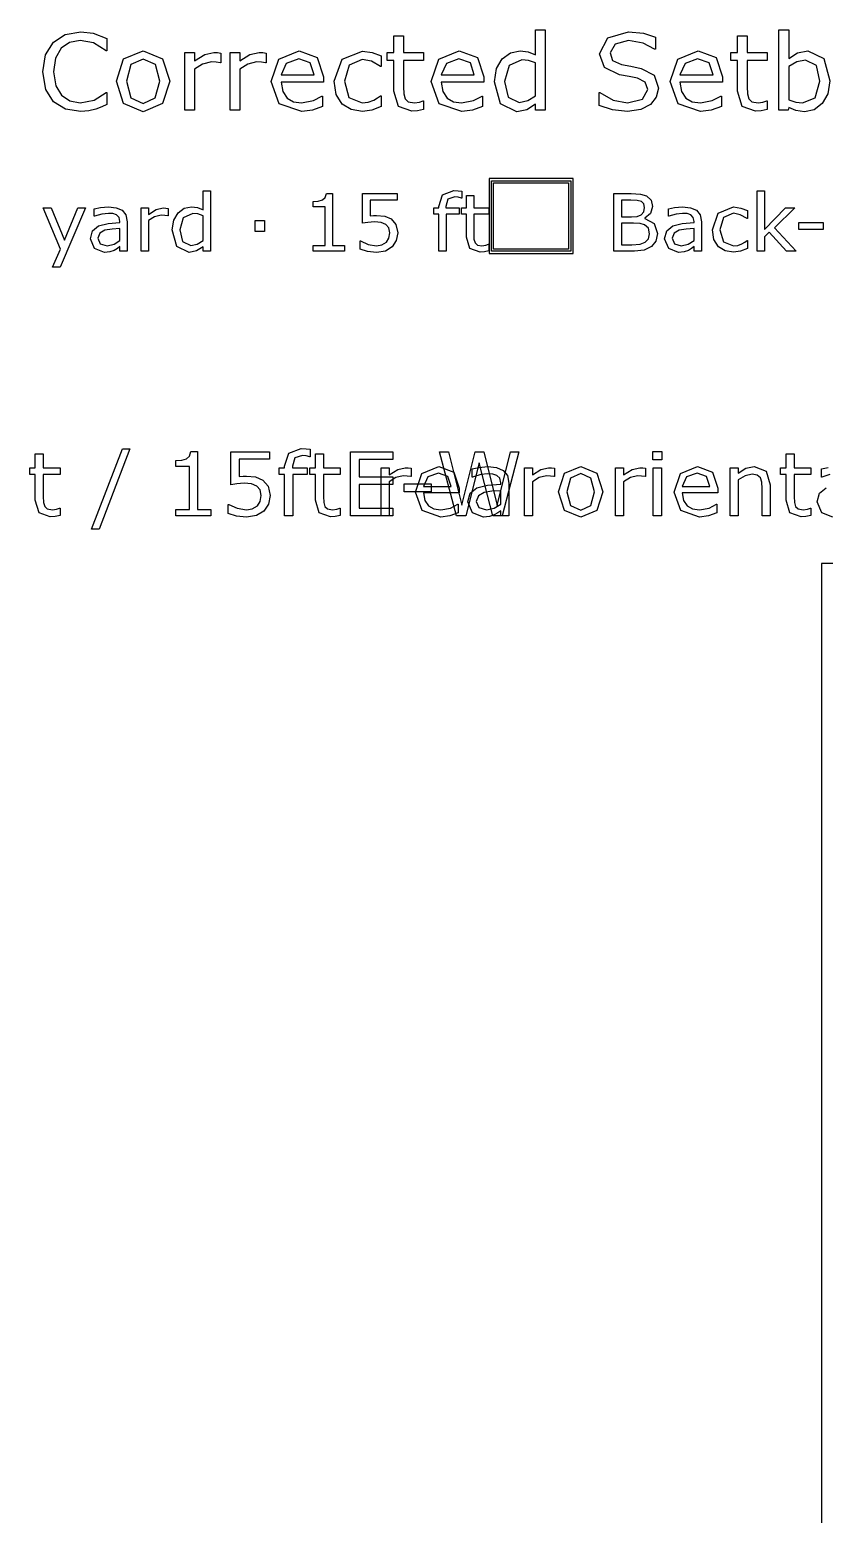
# Model space of a CAD drawing. Extents: x -17 to 192, y 167 to 459.
# Drawn here: x 70.83 to 94.64, y 414.56 to 459.08 of the extents above; entities that cross this region are included whole.
import ezdxf

# ---------------------------------------------------------------- set-up
doc = ezdxf.new("R2010")
doc.units = 0
doc.header["$MEASUREMENT"] = 0
doc.layers.add('Layer 1', color=7, linetype='Continuous')

msp = doc.modelspace()

# ---------------------------------------------------------------- linework, layer by layer
at = {"layer": 'Layer 1', "color": 7}
for points in [[(86.283255, 456.670838), (85.991801, 456.670838), (85.991801, 456.852222), (85.7298, 456.68324), (85.433695, 456.622779), (84.940702, 456.861524), (84.75932, 457.523498), (84.82133, 457.915722), (84.991862, 458.208727), (85.236808, 458.38856), (85.528264, 458.450572), (85.770109, 458.421117), (85.991801, 458.33275), (85.991801, 459.083091), (86.283255, 459.083091), (86.283255, 456.670838)], [(94.809855, 457.549853), (94.747844, 457.15918), (94.583514, 456.867725), (94.341667, 456.68324), (94.051764, 456.622779), (93.794414, 456.658436), (93.577374, 456.751453), (93.558771, 456.670838), (93.28592, 456.670838), (93.28592, 459.083091), (93.577374, 459.083091), (93.577374, 458.221129), (93.837824, 458.38546), (94.147881, 458.450572), (94.631573, 458.214928), (94.809855, 457.549853), (94.809855, 457.549853)], [(73.142989, 456.838269), (72.987959, 456.768506), (72.808125, 456.700293), (72.601938, 456.650684), (72.358542, 456.62898), (71.901205, 456.698744), (71.544638, 456.920435), (71.312096, 457.294055), (71.228379, 457.822704), (71.308995, 458.33275), (71.541537, 458.712572), (71.896554, 458.942015), (72.36009, 459.021079), (72.730612, 458.976121), (73.142989, 458.817991), (73.142989, 458.453673), (73.119732, 458.453673), (72.74146, 458.686217), (72.339934, 458.75908), (72.023676, 458.70172), (71.774079, 458.526537), (71.606648, 458.231981), (71.547736, 457.822704), (71.61285, 457.404126), (71.783381, 457.118872), (72.036079, 456.94834), (72.343035, 456.89408), (72.758513, 456.970044), (73.121282, 457.197937), (73.142978, 457.197937), (73.142989, 456.838269)], [(82.63542, 456.686341), (82.455585, 456.650684), (82.283503, 456.636733), (81.88043, 456.779359), (81.742452, 457.236695), (81.742452, 458.157567), (81.545565, 458.157567), (81.545565, 458.402513), (81.742452, 458.402513), (81.742452, 458.900156), (82.033906, 458.900156), (82.033906, 458.402513), (82.63542, 458.402513), (82.63542, 458.157567), (82.033906, 458.157567), (82.033906, 457.368469), (82.040097, 457.154529), (82.083505, 457.011902), (82.176524, 456.920435), (82.359457, 456.89253), (82.508285, 456.912683), (82.619907, 456.94834), (82.635412, 456.94834), (82.63542, 456.686341)], [(89.67374, 457.329712), (89.61018, 457.063062), (89.434997, 456.83982), (89.145093, 456.684791), (88.748218, 456.62898), (88.298634, 456.675489), (87.894007, 456.813465), (87.894007, 457.197937), (87.915703, 457.197937), (88.32033, 456.973145), (88.751311, 456.89408), (89.194694, 457.00105), (89.354373, 457.286304), (89.278408, 457.512646), (89.050518, 457.625817), (88.79782, 457.676977), (88.511014, 457.728137), (88.055231, 457.949828), (87.907953, 458.360655), (88.152899, 458.835044), (88.774566, 459.021079), (89.221049, 458.97457), (89.580716, 458.859849), (89.580716, 458.497081), (89.55902, 458.497081), (89.211755, 458.681565), (88.773023, 458.755979), (88.376149, 458.65366), (88.227321, 458.390111), (88.301735, 458.163768), (88.563733, 458.038195), (88.845887, 457.985485), (89.155943, 457.921923), (89.543518, 457.715734), (89.67374, 457.329712), (89.67374, 457.329712)], [(92.934004, 456.686341), (92.754169, 456.650684), (92.582087, 456.636733), (92.179011, 456.779359), (92.041036, 457.236695), (92.041036, 458.157567), (91.844149, 458.157567), (91.844149, 458.402513), (92.041036, 458.402513), (92.041036, 458.900156), (92.33249, 458.900156), (92.33249, 458.402513), (92.934004, 458.402513), (92.934004, 458.157567), (92.33249, 458.157567), (92.33249, 457.368469), (92.338681, 457.154529), (92.382089, 457.011902), (92.475108, 456.920435), (92.658041, 456.89253), (92.806869, 456.912683), (92.918491, 456.94834), (92.933996, 456.94834), (92.934004, 456.686341)], [(75.029693, 457.5359), (74.812653, 456.867725), (74.231293, 456.622779), (73.646834, 456.867725), (73.431342, 457.5359), (73.646834, 458.204076), (74.231293, 458.450572), (74.812653, 458.204076), (75.029693, 457.5359), (75.029693, 457.5359)], [(74.728936, 457.5359), (74.597161, 458.035094), (74.231293, 458.199425), (73.862324, 458.035094), (73.732099, 457.5359), (73.863874, 457.041358), (74.231293, 456.873926), (74.59561, 457.039807), (74.728936, 457.5359), (74.728936, 457.5359)], [(76.56138, 458.084703), (76.545875, 458.084703), (76.418751, 458.106407), (76.274575, 458.114159), (76.014124, 458.053698), (75.77228, 457.900219), (75.77228, 456.670838), (75.480826, 456.670838), (75.480826, 458.402513), (75.77228, 458.402513), (75.77228, 458.146715), (76.077688, 458.343602), (76.348989, 458.402513), (76.459058, 458.397862), (76.561377, 458.38391), (76.56138, 458.084703)], [(77.916333, 458.084703), (77.900829, 458.084703), (77.773705, 458.106407), (77.629528, 458.114159), (77.36908, 458.053698), (77.127233, 457.900219), (77.127233, 456.670838), (76.835779, 456.670838), (76.835779, 458.402513), (77.127233, 458.402513), (77.127233, 458.146715), (77.432641, 458.343602), (77.703942, 458.402513), (77.814014, 458.397862), (77.916331, 458.38391), (77.916333, 458.084703)], [(79.640258, 457.506445), (78.364368, 457.506445), (78.412426, 457.227393), (78.544202, 457.033606), (78.734887, 456.921985), (78.979835, 456.884778), (79.33485, 456.954541), (79.590649, 457.094067), (79.606153, 457.094067), (79.606153, 456.776258), (79.305397, 456.672388), (78.982936, 456.63053), (78.310112, 456.863074), (78.068265, 457.526599), (78.299259, 458.200975), (78.910073, 458.450572), (79.449576, 458.245934), (79.640261, 457.664574), (79.640258, 457.506445)], [(79.356554, 457.729687), (79.240283, 458.084703), (78.894568, 458.210277), (78.520948, 458.072301), (78.364368, 457.729687), (79.356554, 457.729687)], [(81.362633, 456.779358), (81.08513, 456.670838), (80.807628, 456.632081), (80.463463, 456.686341), (80.195263, 456.853772), (80.02008, 457.135925), (79.958067, 457.53435), (80.190612, 458.200975), (80.807628, 458.442821), (81.099082, 458.400963), (81.362633, 458.298644), (81.362633, 457.974633), (81.347128, 457.974633), (81.071176, 458.134313), (80.795224, 458.190123), (80.403001, 458.022692), (80.260375, 457.53435), (80.3999, 457.05221), (80.795224, 456.884778), (80.975058, 456.908032), (81.139391, 456.968494), (81.258763, 457.036707), (81.347128, 457.100269), (81.362633, 457.100269), (81.362633, 456.779358)], [(84.43686, 457.506445), (83.160969, 457.506445), (83.209028, 457.227393), (83.340803, 457.033606), (83.531488, 456.921985), (83.776434, 456.884778), (84.131451, 456.954541), (84.38725, 457.094067), (84.402755, 457.094067), (84.402755, 456.776258), (84.101998, 456.672388), (83.779538, 456.63053), (83.106711, 456.863074), (82.864866, 457.526599), (83.09586, 458.200975), (83.706674, 458.450572), (84.246175, 458.245934), (84.436862, 457.664574), (84.43686, 457.506445)], [(84.153155, 457.729687), (84.036884, 458.084703), (83.691169, 458.210277), (83.317549, 458.072301), (83.160969, 457.729687), (84.153155, 457.729687)], [(91.593002, 457.506445), (90.317114, 457.506445), (90.365172, 457.227393), (90.496945, 457.033606), (90.687633, 456.921985), (90.932579, 456.884778), (91.287593, 456.954541), (91.543392, 457.094067), (91.558897, 457.094067), (91.558897, 456.776258), (91.258143, 456.672388), (90.935682, 456.63053), (90.262856, 456.863074), (90.021008, 457.526599), (90.252002, 458.200975), (90.862819, 458.450572), (91.402319, 458.245934), (91.593004, 457.664574), (91.593002, 457.506445)], [(91.3093, 457.729687), (91.193026, 458.084703), (90.847311, 458.210277), (90.473691, 458.072301), (90.317114, 457.729687), (91.3093, 457.729687)], [(85.991801, 457.097168), (85.991801, 458.090905), (85.78096, 458.163768), (85.577874, 458.183922), (85.196501, 458.01339), (85.060074, 457.529699), (85.165495, 457.059961), (85.50346, 456.900281), (85.754605, 456.954541), (85.991801, 457.097168), (85.991801, 457.097168)], [(94.509101, 457.542101), (94.406781, 458.011839), (94.076568, 458.173069), (93.819219, 458.117259), (93.577374, 457.976182), (93.577374, 456.983996), (93.789765, 456.906481), (93.992851, 456.884778), (94.371123, 457.042907), (94.509101, 457.542101), (94.509101, 457.542101)], [(76.244476, 452.43751), (76.025885, 452.43751), (76.025885, 452.573548), (75.829385, 452.446812), (75.607304, 452.401466), (75.23756, 452.580524), (75.101522, 453.077005), (75.14803, 453.371173), (75.27593, 453.590927), (75.45964, 453.725802), (75.678231, 453.772311), (75.859616, 453.750218), (76.025885, 453.683943), (76.025885, 454.246699), (76.244476, 454.246699), (76.244476, 452.43751)], [(83.778889, 454.035085), (83.767274, 454.035085), (83.673096, 454.056013), (83.570776, 454.067642), (83.366137, 454.004855), (83.303352, 453.78045), (83.303352, 453.736267), (83.697512, 453.736267), (83.697512, 453.552557), (83.310326, 453.552557), (83.310326, 452.43751), (83.091736, 452.43751), (83.091736, 453.552557), (82.944072, 453.552557), (82.944072, 453.736266), (83.091736, 453.736266), (83.091736, 453.779287), (83.206845, 454.133916), (83.539384, 454.258327), (83.67077, 454.25135), (83.778903, 454.235073), (83.778889, 454.035085)], [(84.600414, 454.62032), (84.600414, 452.371364), (87.113953, 452.371364), (87.113953, 454.62032), (84.600414, 454.62032)], [(84.66656, 454.554174), (87.047807, 454.554174), (87.047807, 452.43751), (84.66656, 452.43751), (84.66656, 454.554174)], [(84.732706, 454.488028), (86.981661, 454.488028), (86.981661, 452.503656), (84.732706, 452.503656), (84.732706, 454.488028)], [(93.803458, 452.43751), (93.515105, 452.43751), (92.994207, 453.006079), (92.852356, 452.871204), (92.852356, 452.43751), (92.633763, 452.43751), (92.633763, 454.2467), (92.852356, 454.2467), (92.852356, 453.086307), (93.483712, 453.736266), (93.759275, 453.736266), (93.155825, 453.136304), (93.803458, 452.43751)], [(72.505172, 453.736266), (71.747081, 451.95847), (71.513374, 451.95847), (71.755219, 452.500297), (71.237811, 453.736266), (71.475005, 453.736266), (71.873816, 452.773536), (72.276117, 453.736266), (72.505172, 453.736266)], [(73.753932, 452.43751), (73.536503, 452.43751), (73.536503, 452.575873), (73.45744, 452.520063), (73.362095, 452.464252), (73.236521, 452.420069), (73.070255, 452.401466), (72.772599, 452.517738), (72.650512, 452.814231), (72.713301, 453.052588), (72.894683, 453.196766), (73.179549, 453.267691), (73.536503, 453.295597), (73.536503, 453.329315), (73.509762, 453.452564), (73.435348, 453.529303), (73.323725, 453.565347), (73.187687, 453.57465), (72.995841, 453.551396), (72.777248, 453.486283), (72.765633, 453.486283), (72.765633, 453.708363), (72.950505, 453.746732), (73.188862, 453.767661), (73.42722, 453.744407), (73.603953, 453.667667), (73.715573, 453.529304), (73.753943, 453.318852), (73.753932, 452.43751)], [(74.985251, 453.497909), (74.973636, 453.497909), (74.878293, 453.514186), (74.770161, 453.519999), (74.574825, 453.474653), (74.39344, 453.359544), (74.39344, 452.43751), (74.174849, 452.43751), (74.174849, 453.736266), (74.39344, 453.736266), (74.39344, 453.544418), (74.622497, 453.692083), (74.825972, 453.736266), (74.908525, 453.732779), (74.985264, 453.722315), (74.985251, 453.497909)], [(80.260504, 452.43751), (79.323354, 452.43751), (79.323354, 452.614243), (79.683795, 452.614243), (79.683795, 453.774636), (79.323354, 453.774636), (79.323354, 453.932766), (79.48032, 453.944394), (79.607056, 453.980438), (79.690772, 454.053689), (79.726817, 454.174612), (79.907037, 454.174612), (79.907037, 452.614244), (80.260504, 452.614244), (80.260504, 452.43751)], [(81.859242, 452.987476), (81.815059, 452.756095), (81.694134, 452.57006), (81.494149, 452.444486), (81.226722, 452.401466), (80.953484, 452.431696), (80.731404, 452.502622), (80.731404, 452.747956), (80.747676, 452.747956), (80.970918, 452.644474), (81.222065, 452.602616), (81.381357, 452.62587), (81.519721, 452.70726), (81.596458, 452.82702), (81.623202, 452.988638), (81.591809, 453.139792), (81.506931, 453.238623), (81.359265, 453.300247), (81.166254, 453.318849), (80.968592, 453.304898), (80.80581, 453.276993), (80.80581, 454.168798), (81.847605, 454.168798), (81.847605, 453.965322), (81.030216, 453.965322), (81.030216, 453.504886), (81.132535, 453.511863), (81.223227, 453.514191), (81.469723, 453.489773), (81.663897, 453.406057), (81.808074, 453.240951), (81.859234, 452.987478), (81.859242, 452.987476)], [(84.59163, 452.449137), (84.456754, 452.422395), (84.327693, 452.41193), (84.025385, 452.5189), (83.921904, 452.861902), (83.921904, 453.552557), (83.774238, 453.552557), (83.774238, 453.736266), (83.921904, 453.736266), (83.921904, 454.109499), (84.140495, 454.109499), (84.140495, 453.736266), (84.59163, 453.736266), (84.59163, 453.552557), (84.140495, 453.552557), (84.140495, 452.960733), (84.145152, 452.800278), (84.177706, 452.693308), (84.247471, 452.624708), (84.384671, 452.60378), (84.496293, 452.618895), (84.580007, 452.645638), (84.591622, 452.645638), (84.59163, 452.449137)], [(89.644414, 452.970035), (89.59558, 452.742142), (89.464193, 452.579362), (89.24909, 452.470066), (88.952598, 452.43751), (88.338684, 452.43751), (88.338684, 454.168797), (88.85144, 454.168797), (89.135145, 454.154846), (89.315365, 454.09671), (89.453729, 453.967648), (89.49675, 453.780451), (89.433962, 453.569999), (89.266531, 453.431635), (89.266531, 453.422332), (89.543259, 453.267691), (89.644414, 452.970035), (89.644414, 452.970035)], [(89.257231, 453.750219), (89.236303, 453.856026), (89.168866, 453.925789), (89.036315, 453.964159), (88.843304, 453.972298), (88.568903, 453.972298), (88.568903, 453.472329), (88.866558, 453.472329), (89.038641, 453.482793), (89.15724, 453.529302), (89.23398, 453.618831), (89.257236, 453.750218), (89.257231, 453.750219)], [(90.962937, 452.43751), (90.745511, 452.43751), (90.745511, 452.575873), (90.666445, 452.520063), (90.571103, 452.464252), (90.445529, 452.420069), (90.27926, 452.401466), (89.981604, 452.517738), (89.859517, 452.814231), (89.922306, 453.052588), (90.103688, 453.196766), (90.388554, 453.267691), (90.745511, 453.295597), (90.745511, 453.329315), (90.718766, 453.452564), (90.644353, 453.529303), (90.532733, 453.565347), (90.396695, 453.57465), (90.204846, 453.551396), (89.986255, 453.486283), (89.97464, 453.486283), (89.97464, 453.708363), (90.159512, 453.746732), (90.39787, 453.767661), (90.636227, 453.744407), (90.812961, 453.667667), (90.92458, 453.529304), (90.96295, 453.318852), (90.962937, 452.43751)], [(92.344248, 452.5189), (92.136122, 452.43751), (91.927993, 452.408442), (91.669871, 452.449137), (91.468719, 452.574711), (91.337332, 452.786325), (91.290824, 453.085144), (91.465232, 453.585113), (91.927993, 453.766497), (92.146586, 453.735104), (92.344248, 453.658364), (92.344248, 453.415356), (92.332633, 453.415356), (92.125668, 453.535116), (91.918706, 453.576974), (91.624537, 453.4514), (91.517566, 453.085144), (91.622212, 452.723539), (91.918706, 452.597965), (92.05358, 452.615406), (92.176828, 452.660752), (92.266357, 452.711912), (92.332633, 452.759583), (92.344248, 452.759583), (92.344248, 452.5189)], [(76.025885, 452.757257), (76.025885, 453.50256), (75.867754, 453.557208), (75.715439, 453.572323), (75.429409, 453.444424), (75.32709, 453.081656), (75.406155, 452.729352), (75.659628, 452.609593), (75.847987, 452.650288), (76.025885, 452.757258), (76.025885, 452.757257)], [(77.868793, 453.031659), (77.590901, 453.031659), (77.590901, 453.360708), (77.868793, 453.360708), (77.868793, 453.031659)], [(94.605734, 453.089795), (93.880197, 453.089795), (93.880197, 453.300247), (94.605734, 453.300247), (94.605734, 453.089795)], [(73.536503, 452.757257), (73.536503, 453.118863), (73.300471, 453.101422), (73.086532, 453.067703), (72.934217, 452.983987), (72.87608, 452.829346), (72.943517, 452.660751), (73.149318, 452.604941), (73.35977, 452.649124), (73.536503, 452.757257), (73.536503, 452.757257)], [(89.404895, 452.960733), (89.373502, 453.127002), (89.259554, 453.231647), (89.123516, 453.268854), (88.930506, 453.278156), (88.5689, 453.278156), (88.5689, 452.634011), (88.873533, 452.634011), (89.121193, 452.649126), (89.279321, 452.707262), (89.374664, 452.810744), (89.404895, 452.960735), (89.404895, 452.960733)], [(90.745511, 452.757257), (90.745511, 453.118863), (90.509479, 453.101422), (90.295537, 453.067703), (90.143222, 452.983987), (90.085085, 452.829346), (90.152522, 452.660751), (90.358325, 452.604941), (90.568777, 452.649124), (90.745511, 452.757257), (90.745511, 452.757257)], [(71.739717, 444.51294), (71.589855, 444.483226), (71.446453, 444.471597), (71.110557, 444.590453), (70.995578, 444.971566), (70.995578, 445.73896), (70.831504, 445.73896), (70.831504, 445.943082), (70.995578, 445.943082), (70.995578, 446.357785), (71.238457, 446.357785), (71.238457, 445.943082), (71.739717, 445.943082), (71.739717, 445.73896), (71.238457, 445.73896), (71.238457, 445.081378), (71.243616, 444.903095), (71.27979, 444.784239), (71.357305, 444.708017), (71.50975, 444.684762), (71.633773, 444.701558), (71.72679, 444.731272), (71.739701, 444.731272), (71.739717, 444.51294)], [(73.835193, 446.510231), (72.908894, 444.10728), (72.685395, 444.10728), (73.607816, 446.510231), (73.835193, 446.510231)], [(76.256231, 444.50002), (75.214951, 444.50002), (75.214951, 444.69639), (75.615445, 444.69639), (75.615445, 445.985715), (75.214951, 445.985715), (75.214951, 446.161415), (75.389359, 446.174335), (75.530178, 446.214384), (75.623195, 446.295774), (75.663245, 446.430133), (75.863492, 446.430133), (75.863492, 444.696391), (76.256231, 444.696391), (76.256231, 444.50002)], [(78.032607, 445.111093), (77.983514, 444.854003), (77.849156, 444.647298), (77.626946, 444.507771), (77.329808, 444.459971), (77.02621, 444.49356), (76.779455, 444.572367), (76.779455, 444.84496), (76.797552, 444.84496), (77.045599, 444.72998), (77.324652, 444.683471), (77.501642, 444.70931), (77.65538, 444.799744), (77.740645, 444.93281), (77.77036, 445.112386), (77.735478, 445.280334), (77.64117, 445.390146), (77.477096, 445.458617), (77.262639, 445.479289), (77.043014, 445.463787), (76.862147, 445.432782), (76.862147, 446.423676), (78.019698, 446.423676), (78.019698, 446.197592), (77.111485, 446.197592), (77.111485, 445.685996), (77.225174, 445.693748), (77.325943, 445.696341), (77.599829, 445.669211), (77.815577, 445.576194), (77.975772, 445.392742), (78.032618, 445.111106), (78.032607, 445.111093)], [(79.235375, 446.275103), (79.222463, 446.275103), (79.117818, 446.298357), (79.004129, 446.311277), (78.776755, 446.241514), (78.706992, 445.992175), (78.706992, 445.943083), (79.144948, 445.943083), (79.144948, 445.738961), (78.714742, 445.738961), (78.714742, 444.50002), (78.471862, 444.50002), (78.471862, 445.738961), (78.307792, 445.738961), (78.307792, 445.943083), (78.471862, 445.943083), (78.471862, 445.990883), (78.599762, 446.384915), (78.969249, 446.52315), (79.115233, 446.515397), (79.235383, 446.497311), (79.235375, 446.275103)], [(80.138418, 444.512939), (79.988558, 444.483225), (79.845154, 444.471597), (79.509258, 444.590452), (79.394278, 444.971566), (79.394278, 445.73896), (79.230205, 445.73896), (79.230205, 445.943081), (79.394278, 445.943081), (79.394278, 446.357784), (79.637157, 446.357784), (79.637157, 445.943081), (80.138418, 445.943081), (80.138418, 445.73896), (79.637157, 445.73896), (79.637157, 445.081378), (79.642317, 444.903094), (79.67849, 444.784239), (79.756005, 444.708016), (79.90845, 444.684762), (80.032473, 444.701558), (80.12549, 444.731271), (80.138402, 444.731271), (80.138418, 444.512939)], [(81.71261, 444.50002), (80.445247, 444.50002), (80.445247, 446.423673), (81.71261, 446.423673), (81.71261, 446.196297), (80.701046, 446.196297), (80.701046, 445.669198), (81.71261, 445.669198), (81.71261, 445.441822), (80.701046, 445.441822), (80.701046, 444.727396), (81.71261, 444.727396), (81.71261, 444.50002)], [(85.494027, 446.423673), (84.994058, 444.50002), (84.705964, 444.50002), (84.301597, 446.09682), (83.90627, 444.50002), (83.624635, 444.50002), (83.115622, 446.423673), (83.377879, 446.423673), (83.782247, 444.824289), (84.180156, 446.423673), (84.439831, 446.423673), (84.841613, 444.808786), (85.243399, 446.423673), (85.494027, 446.423673)], [(89.777999, 446.18467), (89.504114, 446.18467), (89.504114, 446.436592), (89.777999, 446.436592), (89.777999, 446.18467)], [(94.242837, 444.51294), (94.092975, 444.483226), (93.949574, 444.471597), (93.613678, 444.590453), (93.498698, 444.971566), (93.498698, 445.73896), (93.334625, 445.73896), (93.334625, 445.943082), (93.498698, 445.943082), (93.498698, 446.357785), (93.741577, 446.357785), (93.741577, 445.943082), (94.242837, 445.943082), (94.242837, 445.73896), (93.741577, 445.73896), (93.741577, 445.081378), (93.746736, 444.903095), (93.78291, 444.784239), (93.860425, 444.708017), (94.01287, 444.684762), (94.136893, 444.701558), (94.22991, 444.731272), (94.242822, 444.731272), (94.242837, 444.51294)], [(82.262318, 445.678241), (82.249406, 445.678241), (82.14347, 445.696328), (82.023323, 445.702787), (81.80628, 445.652402), (81.604742, 445.524503), (81.604742, 444.50002), (81.361865, 444.50002), (81.361865, 445.943083), (81.604742, 445.943083), (81.604742, 445.729918), (81.85925, 445.89399), (82.085333, 445.943083), (82.177059, 445.939207), (82.262326, 445.927578), (82.262318, 445.678241)], [(83.698919, 445.196359), (82.635679, 445.196359), (82.675729, 444.963815), (82.785539, 444.802327), (82.944445, 444.709309), (83.148568, 444.678303), (83.444414, 444.736439), (83.657578, 444.852711), (83.67049, 444.852711), (83.67049, 444.58787), (83.419861, 444.501312), (83.151142, 444.46643), (82.590454, 444.660217), (82.388916, 445.213154), (82.58141, 445.775134), (83.090423, 445.983132), (83.540008, 445.8126), (83.698911, 445.328134), (83.698919, 445.196359)], [(83.462501, 445.382394), (83.365608, 445.678241), (83.077512, 445.782886), (82.766161, 445.667906), (82.635679, 445.382394), (83.462501, 445.382394)], [(85.188492, 444.50002), (84.946904, 444.50002), (84.946904, 444.653757), (84.859055, 444.591746), (84.753118, 444.529734), (84.61359, 444.480641), (84.428848, 444.45997), (84.098119, 444.58916), (83.96247, 444.918597), (84.032233, 445.183439), (84.233771, 445.343635), (84.550289, 445.422442), (84.946904, 445.453448), (84.946904, 445.490913), (84.917192, 445.627855), (84.834509, 445.713121), (84.710486, 445.753171), (84.559332, 445.763505), (84.346166, 445.737666), (84.103287, 445.665319), (84.090375, 445.665319), (84.090375, 445.912074), (84.295787, 445.954707), (84.560629, 445.977961), (84.825471, 445.952122), (85.021839, 445.866856), (85.145863, 445.713119), (85.188498, 445.479283), (85.188492, 444.50002)], [(86.556622, 445.678241), (86.54371, 445.678241), (86.437774, 445.696328), (86.317624, 445.702787), (86.100584, 445.652402), (85.899046, 445.524503), (85.899046, 444.50002), (85.656167, 444.50002), (85.656167, 445.943083), (85.899046, 445.943083), (85.899046, 445.729918), (86.153554, 445.89399), (86.379637, 445.943083), (86.471363, 445.939207), (86.556627, 445.927578), (86.556622, 445.678241)], [(88.011958, 445.220905), (87.831092, 444.664092), (87.346624, 444.459971), (86.859575, 444.664092), (86.68, 445.220905), (86.859575, 445.777718), (87.346624, 445.983132), (87.831092, 445.777718), (88.011958, 445.220905), (88.011958, 445.220905)], [(87.761329, 445.220905), (87.651517, 445.6369), (87.346624, 445.773842), (87.039152, 445.6369), (86.930631, 445.220905), (87.040444, 444.808786), (87.346624, 444.66926), (87.650225, 444.807494), (87.761329, 445.220905), (87.761329, 445.220905)], [(89.288365, 445.678241), (89.275453, 445.678241), (89.169517, 445.696328), (89.049369, 445.702787), (88.832329, 445.652402), (88.630791, 445.524503), (88.630791, 444.50002), (88.387912, 444.50002), (88.387912, 445.943083), (88.630791, 445.943083), (88.630791, 445.729918), (88.885296, 445.89399), (89.111382, 445.943083), (89.203108, 445.939207), (89.288373, 445.927578), (89.288365, 445.678241)], [(89.762495, 444.50002), (89.519618, 444.50002), (89.519618, 445.943083), (89.762495, 445.943083), (89.762495, 444.50002)], [(91.451021, 445.196359), (90.387781, 445.196359), (90.427828, 444.963815), (90.537641, 444.802327), (90.696547, 444.709309), (90.900667, 444.678303), (91.196516, 444.736439), (91.40968, 444.852711), (91.422592, 444.852711), (91.422592, 444.58787), (91.17196, 444.501312), (90.903244, 444.46643), (90.342556, 444.660217), (90.141018, 445.213154), (90.333512, 445.775134), (90.842525, 445.983132), (91.292107, 445.8126), (91.451013, 445.328134), (91.451021, 445.196359)], [(91.214603, 445.382394), (91.117707, 445.678241), (90.829614, 445.782886), (90.518263, 445.667906), (90.387781, 445.382394), (91.214603, 445.382394)], [(93.025859, 444.50002), (92.78298, 444.50002), (92.78298, 445.321674), (92.771364, 445.507709), (92.728732, 445.644652), (92.635715, 445.72475), (92.478103, 445.75188), (92.270104, 445.702787), (92.062107, 445.577472), (92.062107, 444.50002), (91.819228, 444.50002), (91.819228, 445.943083), (92.062107, 445.943083), (92.062107, 445.782886), (92.297234, 445.930163), (92.546572, 445.983132), (92.90314, 445.842314), (93.025872, 445.436654), (93.025859, 444.50002)], [(94.815152, 445.737666), (94.572272, 445.665319), (94.559361, 445.665319), (94.559361, 445.912074), (94.764772, 445.954707)], [(82.863702, 445.224781), (82.057549, 445.224781), (82.057549, 445.458617), (82.863702, 445.458617), (82.863702, 445.224781)], [(94.897834, 444.45997), (94.567105, 444.58916), (94.431456, 444.918597), (94.501219, 445.183439), (94.702757, 445.343635)], [(84.946904, 444.855295), (84.946904, 445.257079), (84.684647, 445.237701), (84.446935, 445.200235), (84.277694, 445.107218), (84.213099, 444.935394), (84.288032, 444.748067), (84.516698, 444.686055), (84.750533, 444.735148), (84.946904, 444.855295), (84.946904, 444.855295)]]:
    msp.add_lwpolyline(points, dxfattribs=at)
msp.add_lwpolyline([(94.562067, 443.071168), (94.562067, 323.426942), (154.145953, 323.426942), (154.145953, 443.071168), (94.562067, 443.071168)], close=True, dxfattribs=at)

doc.saveas('drawing.dxf')
